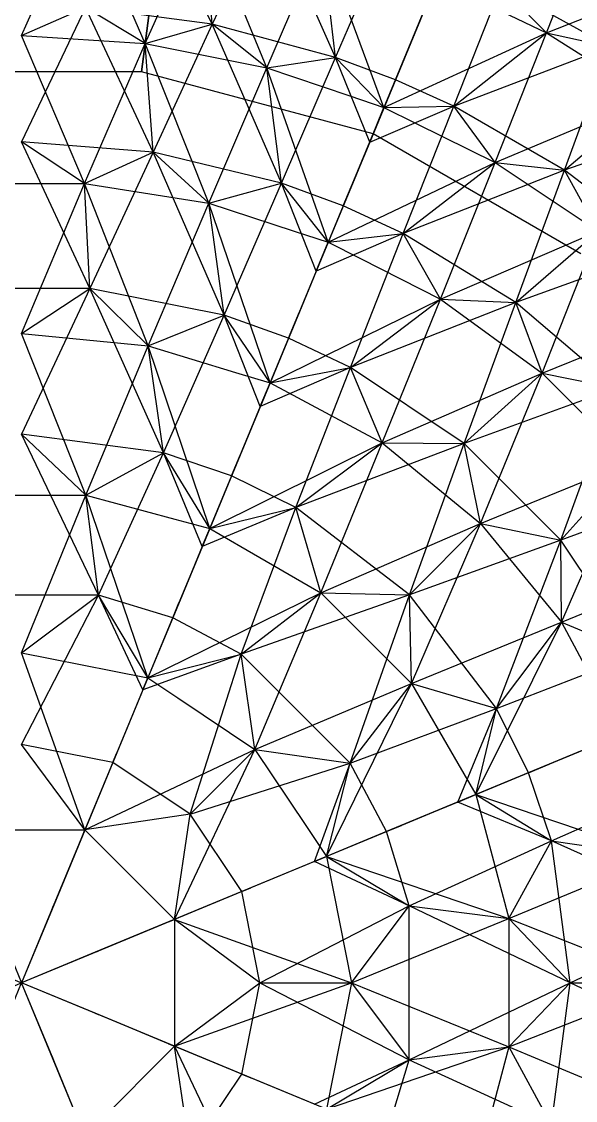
# Model space of a CAD drawing. Header units: millimetres. Extents: x -90 to 90, y -106 to 105.
# Drawn here: x 0 to 15.38, y -3.26 to 26.68 of the extents above; entities that cross this region are included whole.
import ezdxf

# ---------------------------------------------------------------- set-up
doc = ezdxf.new("R2010")
doc.units = ezdxf.units.MM
doc.header["$MEASUREMENT"] = 0
for name, color, linetype, true_color in [('1-QD_FG1-O114x6', 154, 'Continuous', 0x155aa6), ('1-QD_FG2-O140x6', 140, 'Continuous', 0x00b5ff), ('1-QD_FG3-O168x6', 254, 'Continuous', 0xbfbfff), ('1-QD_XG1-O168x6', 30, 'Continuous', 0xff7f00), ('1-QD_XG2-O180x8', 86, 'Continuous', 0x146d00), ('1-QD_XG3-O203x8', 12, 'Continuous', 0xbf0000), ('1-TG_XG-O299x8', 12, 'Continuous', 0xb80000)]:
    doc.layers.add(name, color=color, linetype=linetype, true_color=true_color)

msp = doc.modelspace()

# ---------------------------------------------------------------- linework, layer by layer
at = {"layer": '1-QD_FG1-O114x6'}
for p, q in [((0, 26.291, 23.664), (1.774, 27.064, 20.765)), ((3.432, 26.066, 23.664), (1.774, 27.064, 20.765)), ((3.432, 26.066, 23.664), (5.291, 26.601, 20.765)), ((6.805, 25.395, 23.664), (5.291, 26.601, 20.765)), ((3.651, 23.05, 23.055), (3.432, 26.066, 23.664)), ((6.805, 25.395, 23.664), (8.718, 25.682, 20.765)), ((10.061, 24.29, 23.664), (8.718, 25.682, 20.765)), ((7.212, 22.195, 23.055), (6.805, 25.395, 23.664)), ((10.061, 24.29, 23.664), (11.996, 24.325, 20.765)), ((13.146, 22.769, 23.664), (11.996, 24.325, 20.765)), ((1.746, 22.179, 25.867), (0, 23.338, 23.055)), ((1.746, 22.179, 25.867), (3.651, 23.05, 23.055)), ((5.194, 21.633, 25.867), (3.651, 23.05, 23.055)), ((10.595, 20.794, 23.055), (13.146, 22.769, 23.664)), ((13.146, 22.769, 23.664), (15.068, 22.551, 20.765)), ((16.005, 20.858, 23.664), (15.068, 22.551, 20.765)), ((1.898, 19.269, 24.993), (1.746, 22.179, 25.867)), ((5.194, 21.633, 25.867), (7.212, 22.195, 23.055)), ((8.514, 20.554, 25.867), (7.212, 22.195, 23.055)), ((5.62, 18.528, 24.993), (5.194, 21.633, 25.867)), ((8.514, 20.554, 25.867), (10.595, 20.794, 23.055)), ((11.625, 18.969, 25.867), (10.595, 20.794, 23.055)), ((13.718, 18.881, 23.055), (16.005, 20.858, 23.664)), ((0, 18.022, 27.694), (1.898, 19.269, 24.993)), ((3.516, 17.676, 27.694), (1.898, 19.269, 24.993)), ((9.127, 17.076, 24.993), (11.625, 18.969, 25.867)), ((11.625, 18.969, 25.867), (13.718, 18.881, 23.055)), ((14.449, 16.917, 25.867), (13.718, 18.881, 23.055)), ((3.516, 17.676, 27.694), (5.62, 18.528, 24.993)), ((6.897, 16.65, 27.694), (5.62, 18.528, 24.993)), ((3.941, 14.708, 26.563), (3.516, 17.676, 27.694)), ((6.897, 16.65, 27.694), (9.127, 17.076, 24.993)), ((10.012, 14.985, 27.694), (9.127, 17.076, 24.993)), ((12.283, 14.967, 24.993), (14.449, 16.917, 25.867)), ((14.449, 16.917, 25.867), (16.502, 16.502, 23.055)), ((1.781, 13.531, 29.132), (0, 15.227, 26.563)), ((7.613, 13.187, 26.563), (10.012, 14.985, 27.694)), ((10.012, 14.985, 27.694), (12.283, 14.967, 24.993)), ((1.781, 13.531, 29.132), (3.941, 14.708, 26.563)), ((5.223, 12.609, 29.132), (3.941, 14.708, 26.563)), ((12.743, 12.743, 27.694), (12.283, 14.967, 24.993)), ((14.967, 12.283, 24.993), (16.917, 14.449, 25.867)), ((2.139, 10.756, 27.751), (1.781, 13.531, 29.132)), ((5.223, 12.609, 29.132), (7.613, 13.187, 26.563)), ((8.308, 10.827, 29.132), (7.613, 13.187, 26.563)), ((10.767, 10.767, 26.563), (12.743, 12.743, 27.694)), ((12.743, 12.743, 27.694), (14.967, 12.283, 24.993)), ((14.985, 10.012, 27.694), (14.967, 12.283, 24.993)), ((6.093, 9.118, 27.751), (8.308, 10.827, 29.132)), ((8.308, 10.827, 29.132), (10.767, 10.767, 26.563)), ((0, 9.161, 30.167), (2.139, 10.756, 27.751)), ((3.506, 8.464, 30.167), (2.139, 10.756, 27.751)), ((10.827, 8.308, 29.132), (10.767, 10.767, 26.563)), ((13.187, 7.613, 26.563), (14.985, 10.012, 27.694)), ((14.985, 10.012, 27.694), (17.076, 9.127, 24.993)), ((3.506, 8.464, 30.167), (6.093, 9.118, 27.751)), ((6.478, 6.478, 30.167), (6.093, 9.118, 27.751)), ((9.118, 6.093, 27.751), (10.827, 8.308, 29.132)), ((10.827, 8.308, 29.132), (13.187, 7.613, 26.563)), ((12.609, 5.223, 29.132), (13.187, 7.613, 26.563)), ((1.76, 4.249, 30.791), (0, 6.616, 28.549)), ((4.678, 4.678, 28.549), (6.478, 6.478, 30.167)), ((6.478, 6.478, 30.167), (9.118, 6.093, 27.751)), ((8.464, 3.506, 30.167), (9.118, 6.093, 27.751)), ((12.609, 5.223, 29.132), (14.708, 3.941, 26.563)), ((4.678, 4.678, 28.549), (1.76, 4.249, 30.791)), ((4.249, 1.76, 30.791), (4.678, 4.678, 28.549)), ((13.531, 1.781, 29.132), (14.708, 3.941, 26.563)), ((14.708, 3.941, 26.563), (17.676, 3.516, 27.694)), ((8.464, 3.506, 30.167), (10.756, 2.139, 27.751)), ((9.161, 0, 30.167), (10.756, 2.139, 27.751)), ((10.756, 2.139, 27.751), (13.531, 1.781, 29.132)), ((6.616, 0, 28.549), (4.249, 1.76, 30.791)), ((13.531, 1.781, 29.132), (15.227, 0, 26.563)), ((4.249, -1.76, 30.791), (6.616, 0, 28.549)), ((6.616, 0, 28.549), (9.161, 0, 30.167)), ((9.161, 0, 30.167), (10.756, -2.139, 27.751)), ((13.531, -1.781, 29.132), (15.227, 0, 26.563)), ((15.227, 0, 26.563), (18.022, 0, 27.694)), ((4.678, -4.678, 28.549), (4.249, -1.76, 30.791)), ((10.756, -2.139, 27.751), (13.531, -1.781, 29.132)), ((13.531, -1.781, 29.132), (14.708, -3.941, 26.563)), ((8.464, -3.506, 30.167), (10.756, -2.139, 27.751))]:
    msp.add_line(p, q, dxfattribs=at)
at = {"layer": '1-QD_FG2-O140x6'}
for p, q in [((5.291, 26.601, 20.765), (5.045, 29.693, 21.104)), ((8.718, 25.682, 20.765), (8.338, 28.941, 21.104)), ((14.569, 26.36, 21.104), (13.313, 27.644, 18.142)), ((11.996, 24.325, 20.765), (14.569, 26.36, 21.104)), ((14.569, 26.36, 21.104), (16.324, 25.98, 18.142)), ((15.068, 22.551, 20.765), (17.429, 24.563, 21.104))]:
    msp.add_line(p, q, dxfattribs=at)
at = {"layer": '1-QD_FG3-O168x6'}
for p, q in [((11.526, 27.826, 21.104), (10.379, 25.057, 20.765)), ((10.805, 26.085, 22.428), (9.665, 23.333, 21.953)), ((10.379, 25.057, 20.765), (10.805, 26.085, 22.428)), ((10.061, 24.29, 23.664), (8.931, 21.561, 23.055)), ((9.665, 23.333, 21.953), (10.061, 24.29, 23.664)), ((9.297, 22.445, 24.811), (8.179, 19.745, 24.069)), ((8.931, 21.561, 23.055), (9.297, 22.445, 24.811)), ((8.514, 20.554, 25.867), (7.409, 17.888, 24.993)), ((8.179, 19.745, 24.069), (8.514, 20.554, 25.867)), ((7.713, 18.621, 26.829), (6.625, 15.994, 25.825)), ((7.409, 17.888, 24.993), (7.713, 18.621, 26.829)), ((6.897, 16.65, 27.694), (5.827, 14.068, 26.563)), ((6.625, 15.994, 25.825), (6.897, 16.65, 27.694)), ((6.066, 14.644, 28.463), (5.017, 12.112, 27.205)), ((5.827, 14.068, 26.563), (6.066, 14.644, 28.463)), ((5.223, 12.609, 29.132), (4.197, 10.132, 27.751)), ((5.017, 12.112, 27.205), (5.223, 12.609, 29.132)), ((4.369, 10.547, 29.7), (3.368, 8.131, 28.2)), ((4.197, 10.132, 27.751), (4.369, 10.547, 29.7)), ((3.506, 8.464, 30.167), (2.532, 6.113, 28.549)), ((3.368, 8.131, 28.2), (3.506, 8.464, 30.167)), ((16.65, 6.897, 27.694), (14.068, 5.827, 26.563)), ((2.636, 6.363, 30.531), (1.691, 4.082, 28.799)), ((2.532, 6.113, 28.549), (2.636, 6.363, 30.531)), ((14.644, 6.066, 28.463), (12.112, 5.017, 27.205)), ((14.068, 5.827, 26.563), (14.644, 6.066, 28.463)), ((12.609, 5.223, 29.132), (10.132, 4.197, 27.751)), ((12.112, 5.017, 27.205), (12.609, 5.223, 29.132)), ((1.76, 4.249, 30.791), (0.846, 2.043, 28.95)), ((1.691, 4.082, 28.799), (1.76, 4.249, 30.791)), ((10.547, 4.369, 29.7), (8.131, 3.368, 28.2)), ((10.132, 4.197, 27.751), (10.547, 4.369, 29.7)), ((8.464, 3.506, 30.167), (6.113, 2.532, 28.549)), ((8.131, 3.368, 28.2), (8.464, 3.506, 30.167)), ((6.363, 2.636, 30.531), (4.082, 1.691, 28.799)), ((6.113, 2.532, 28.549), (6.363, 2.636, 30.531)), ((-0.881, 2.127, 30.948), (0, 0, 29)), ((0.881, 2.127, 30.948), (0, 0, 29)), ((0.846, 2.043, 28.95), (0.881, 2.127, 30.948)), ((4.249, 1.76, 30.791), (2.043, 0.846, 28.95)), ((4.082, 1.691, 28.799), (4.249, 1.76, 30.791)), ((-2.127, 0.881, 30.948), (0, 0, 29)), ((2.127, 0.881, 30.948), (0, 0, 29)), ((2.043, 0.846, 28.95), (2.127, 0.881, 30.948)), ((-2.127, -0.881, 30.948), (0, 0, 29)), ((-0.881, -2.127, 30.948), (0, 0, 29)), ((2.127, -0.881, 30.948), (0, 0, 29)), ((0.881, -2.127, 30.948), (0, 0, 29)), ((2.043, -0.846, 28.95), (2.127, -0.881, 30.948)), ((4.249, -1.76, 30.791), (2.043, -0.846, 28.95)), ((4.082, -1.691, 28.799), (4.249, -1.76, 30.791)), ((6.363, -2.636, 30.531), (4.082, -1.691, 28.799)), ((0.846, -2.043, 28.95), (0.881, -2.127, 30.948)), ((1.76, -4.249, 30.791), (0.846, -2.043, 28.95)), ((6.113, -2.532, 28.549), (6.363, -2.636, 30.531)), ((8.464, -3.506, 30.167), (6.113, -2.532, 28.549))]:
    msp.add_line(p, q, dxfattribs=at)
at = {"layer": '1-QD_XG1-O168x6'}
for p, q in [((0, 26.291, 23.664), (1.689, 30.071, 21.104)), ((3.432, 26.066, 23.664), (1.689, 30.071, 21.104)), ((3.432, 26.066, 23.664), (5.045, 29.693, 21.104)), ((6.805, 25.395, 23.664), (5.045, 29.693, 21.104)), ((6.805, 25.395, 23.664), (8.338, 28.941, 21.104)), ((10.061, 24.29, 23.664), (8.338, 28.941, 21.104)), ((1.774, 27.064, 20.765), (0, 23.338, 23.055)), ((3.651, 23.05, 23.055), (1.774, 27.064, 20.765)), ((5.291, 26.601, 20.765), (3.651, 23.05, 23.055)), ((7.212, 22.195, 23.055), (5.291, 26.601, 20.765)), ((10.061, 24.29, 23.664), (14.569, 26.36, 21.104)), ((13.146, 22.769, 23.664), (14.569, 26.36, 21.104)), ((0, 26.291, 23.664), (3.432, 26.066, 23.664)), ((1.746, 22.179, 25.867), (0, 26.291, 23.664)), ((1.746, 22.179, 25.867), (3.432, 26.066, 23.664)), ((3.432, 26.066, 23.664), (6.805, 25.395, 23.664)), ((5.194, 21.633, 25.867), (3.432, 26.066, 23.664)), ((7.212, 22.195, 23.055), (8.718, 25.682, 20.765)), ((9.665, 23.333, 21.953), (8.718, 25.682, 20.765)), ((5.194, 21.633, 25.867), (6.805, 25.395, 23.664)), ((8.514, 20.554, 25.867), (6.805, 25.395, 23.664)), ((6.805, 25.395, 23.664), (9.114, 24.611, 23.664)), ((9.114, 24.611, 23.664), (10.061, 24.29, 23.664)), ((13.146, 22.769, 23.664), (17.429, 24.563, 21.104)), ((9.665, 23.333, 21.953), (11.996, 24.325, 20.765)), ((10.061, 24.29, 23.664), (10.958, 23.848, 23.664)), ((10.595, 20.794, 23.055), (11.996, 24.325, 20.765)), ((10.958, 23.848, 23.664), (13.146, 22.769, 23.664)), ((3.651, 23.05, 23.055), (0, 23.338, 23.055)), ((1.898, 19.269, 24.993), (0, 23.338, 23.055)), ((3.651, 23.05, 23.055), (1.898, 19.269, 24.993)), ((7.212, 22.195, 23.055), (3.651, 23.05, 23.055)), ((5.62, 18.528, 24.993), (3.651, 23.05, 23.055)), ((8.514, 20.554, 25.867), (13.146, 22.769, 23.664)), ((11.625, 18.969, 25.867), (13.146, 22.769, 23.664)), ((13.146, 22.769, 23.664), (16.005, 20.858, 23.664)), ((15.068, 22.551, 20.765), (10.595, 20.794, 23.055)), ((13.718, 18.881, 23.055), (15.068, 22.551, 20.765)), ((-1.746, 22.179, 25.867), (1.746, 22.179, 25.867)), ((0, 18.022, 27.694), (1.746, 22.179, 25.867)), ((1.746, 22.179, 25.867), (5.194, 21.633, 25.867)), ((3.516, 17.676, 27.694), (1.746, 22.179, 25.867)), ((5.62, 18.528, 24.993), (7.212, 22.195, 23.055)), ((8.931, 21.561, 23.055), (7.212, 22.195, 23.055)), ((8.179, 19.745, 24.069), (7.212, 22.195, 23.055)), ((3.516, 17.676, 27.694), (5.194, 21.633, 25.867)), ((6.897, 16.65, 27.694), (5.194, 21.633, 25.867)), ((5.194, 21.633, 25.867), (7.563, 20.863, 25.867)), ((10.595, 20.794, 23.055), (8.931, 21.561, 23.055)), ((7.563, 20.863, 25.867), (8.514, 20.554, 25.867)), ((10.595, 20.794, 23.055), (8.179, 19.745, 24.069)), ((9.127, 17.076, 24.993), (10.595, 20.794, 23.055)), ((13.718, 18.881, 23.055), (10.595, 20.794, 23.055)), ((11.625, 18.969, 25.867), (16.005, 20.858, 23.664)), ((14.449, 16.917, 25.867), (16.005, 20.858, 23.664)), ((8.514, 20.554, 25.867), (9.405, 20.1, 25.867)), ((17.883, 20.391, 20.765), (13.718, 18.881, 23.055)), ((9.405, 20.1, 25.867), (11.625, 18.969, 25.867)), ((1.898, 19.269, 24.993), (-1.898, 19.269, 24.993)), ((1.898, 19.269, 24.993), (0, 15.227, 26.563)), ((5.62, 18.528, 24.993), (1.898, 19.269, 24.993)), ((3.941, 14.708, 26.563), (1.898, 19.269, 24.993)), ((6.897, 16.65, 27.694), (11.625, 18.969, 25.867)), ((13.718, 18.881, 23.055), (9.127, 17.076, 24.993)), ((10.012, 14.985, 27.694), (11.625, 18.969, 25.867)), ((11.625, 18.969, 25.867), (14.449, 16.917, 25.867)), ((12.283, 14.967, 24.993), (13.718, 18.881, 23.055)), ((16.502, 16.502, 23.055), (13.718, 18.881, 23.055)), ((14.449, 16.917, 25.867), (18.591, 18.591, 23.664)), ((3.941, 14.708, 26.563), (5.62, 18.528, 24.993)), ((7.409, 17.888, 24.993), (5.62, 18.528, 24.993)), ((6.625, 15.994, 25.825), (5.62, 18.528, 24.993)), ((0, 18.022, 27.694), (3.516, 17.676, 27.694)), ((1.781, 13.531, 29.132), (0, 18.022, 27.694)), ((1.781, 13.531, 29.132), (3.516, 17.676, 27.694)), ((5.223, 12.609, 29.132), (3.516, 17.676, 27.694)), ((3.516, 17.676, 27.694), (5.94, 16.94, 27.694)), ((9.127, 17.076, 24.993), (7.409, 17.888, 24.993)), ((9.127, 17.076, 24.993), (6.625, 15.994, 25.825)), ((7.613, 13.187, 26.563), (9.127, 17.076, 24.993)), ((12.283, 14.967, 24.993), (9.127, 17.076, 24.993)), ((5.94, 16.94, 27.694), (6.897, 16.65, 27.694)), ((10.012, 14.985, 27.694), (14.449, 16.917, 25.867)), ((12.743, 12.743, 27.694), (14.449, 16.917, 25.867)), ((14.449, 16.917, 25.867), (16.917, 14.449, 25.867)), ((6.897, 16.65, 27.694), (7.779, 16.179, 27.694)), ((16.502, 16.502, 23.055), (12.283, 14.967, 24.993)), ((14.967, 12.283, 24.993), (16.502, 16.502, 23.055)), ((7.779, 16.179, 27.694), (10.012, 14.985, 27.694)), ((3.941, 14.708, 26.563), (0, 15.227, 26.563)), ((2.139, 10.756, 27.751), (0, 15.227, 26.563)), ((5.223, 12.609, 29.132), (10.012, 14.985, 27.694)), ((8.308, 10.827, 29.132), (10.012, 14.985, 27.694)), ((10.012, 14.985, 27.694), (12.743, 12.743, 27.694)), ((2.139, 10.756, 27.751), (3.941, 14.708, 26.563)), ((5.827, 14.068, 26.563), (3.941, 14.708, 26.563)), ((5.017, 12.112, 27.205), (3.941, 14.708, 26.563)), ((12.283, 14.967, 24.993), (7.613, 13.187, 26.563)), ((10.767, 10.767, 26.563), (12.283, 14.967, 24.993)), ((14.967, 12.283, 24.993), (12.283, 14.967, 24.993)), ((12.743, 12.743, 27.694), (16.917, 14.449, 25.867)), ((14.985, 10.012, 27.694), (16.917, 14.449, 25.867)), ((7.613, 13.187, 26.563), (5.827, 14.068, 26.563)), ((-1.781, 13.531, 29.132), (1.781, 13.531, 29.132)), ((0, 9.161, 30.167), (1.781, 13.531, 29.132)), ((3.506, 8.464, 30.167), (1.781, 13.531, 29.132)), ((1.781, 13.531, 29.132), (4.257, 12.868, 29.132)), ((18.881, 13.718, 23.055), (14.967, 12.283, 24.993)), ((7.613, 13.187, 26.563), (5.017, 12.112, 27.205)), ((6.093, 9.118, 27.751), (7.613, 13.187, 26.563)), ((10.767, 10.767, 26.563), (7.613, 13.187, 26.563)), ((4.257, 12.868, 29.132), (5.223, 12.609, 29.132)), ((5.223, 12.609, 29.132), (6.089, 12.109, 29.132)), ((8.308, 10.827, 29.132), (12.743, 12.743, 27.694)), ((10.827, 8.308, 29.132), (12.743, 12.743, 27.694)), ((12.743, 12.743, 27.694), (14.985, 10.012, 27.694)), ((14.967, 12.283, 24.993), (10.767, 10.767, 26.563)), ((13.187, 7.613, 26.563), (14.967, 12.283, 24.993)), ((17.076, 9.127, 24.993), (14.967, 12.283, 24.993)), ((6.089, 12.109, 29.132), (8.308, 10.827, 29.132)), ((14.985, 10.012, 27.694), (18.969, 11.625, 25.867)), ((3.506, 8.464, 30.167), (8.308, 10.827, 29.132)), ((6.478, 6.478, 30.167), (8.308, 10.827, 29.132)), ((8.308, 10.827, 29.132), (10.827, 8.308, 29.132)), ((2.139, 10.756, 27.751), (-2.139, 10.756, 27.751)), ((0, 6.616, 28.549), (2.139, 10.756, 27.751)), ((4.197, 10.132, 27.751), (2.139, 10.756, 27.751)), ((3.368, 8.131, 28.2), (2.139, 10.756, 27.751)), ((10.767, 10.767, 26.563), (6.093, 9.118, 27.751)), ((9.118, 6.093, 27.751), (10.767, 10.767, 26.563)), ((13.187, 7.613, 26.563), (10.767, 10.767, 26.563)), ((6.093, 9.118, 27.751), (4.197, 10.132, 27.751)), ((10.827, 8.308, 29.132), (14.985, 10.012, 27.694)), ((12.609, 5.223, 29.132), (14.985, 10.012, 27.694)), ((14.985, 10.012, 27.694), (16.179, 7.779, 27.694)), ((1.76, 4.249, 30.791), (0, 9.161, 30.167)), ((0, 9.161, 30.167), (2.525, 8.659, 30.167)), ((6.093, 9.118, 27.751), (3.368, 8.131, 28.2)), ((4.678, 4.678, 28.549), (6.093, 9.118, 27.751)), ((9.118, 6.093, 27.751), (6.093, 9.118, 27.751)), ((13.187, 7.613, 26.563), (17.076, 9.127, 24.993)), ((2.525, 8.659, 30.167), (3.506, 8.464, 30.167)), ((3.506, 8.464, 30.167), (4.337, 7.908, 30.167)), ((6.478, 6.478, 30.167), (10.827, 8.308, 29.132)), ((8.464, 3.506, 30.167), (10.827, 8.308, 29.132)), ((10.827, 8.308, 29.132), (12.109, 6.089, 29.132)), ((4.337, 7.908, 30.167), (6.478, 6.478, 30.167)), ((9.118, 6.093, 27.751), (13.187, 7.613, 26.563)), ((12.112, 5.017, 27.205), (13.187, 7.613, 26.563)), ((14.068, 5.827, 26.563), (13.187, 7.613, 26.563)), ((2.532, 6.113, 28.549), (0, 6.616, 28.549)), ((1.76, 4.249, 30.791), (6.478, 6.478, 30.167)), ((4.249, 1.76, 30.791), (6.478, 6.478, 30.167)), ((6.478, 6.478, 30.167), (7.908, 4.337, 30.167)), ((4.678, 4.678, 28.549), (2.532, 6.113, 28.549)), ((4.678, 4.678, 28.549), (9.118, 6.093, 27.751)), ((8.131, 3.368, 28.2), (9.118, 6.093, 27.751)), ((10.132, 4.197, 27.751), (9.118, 6.093, 27.751)), ((12.109, 6.089, 29.132), (12.609, 5.223, 29.132)), ((14.708, 3.941, 26.563), (14.068, 5.827, 26.563)), ((14.708, 3.941, 26.563), (18.528, 5.62, 24.993)), ((12.609, 5.223, 29.132), (17.676, 3.516, 27.694)), ((12.609, 5.223, 29.132), (12.868, 4.257, 29.132)), ((14.708, 3.941, 26.563), (12.112, 5.017, 27.205)), ((6.113, 2.532, 28.549), (4.678, 4.678, 28.549)), ((-1.76, 4.249, 30.791), (1.76, 4.249, 30.791)), ((1.76, 4.249, 30.791), (4.249, 1.76, 30.791)), ((7.908, 4.337, 30.167), (8.464, 3.506, 30.167)), ((10.756, 2.139, 27.751), (10.132, 4.197, 27.751)), ((12.868, 4.257, 29.132), (13.531, 1.781, 29.132)), ((10.756, 2.139, 27.751), (14.708, 3.941, 26.563)), ((15.227, 0, 26.563), (14.708, 3.941, 26.563)), ((19.269, 1.898, 24.993), (14.708, 3.941, 26.563)), ((10.756, 2.139, 27.751), (8.131, 3.368, 28.2)), ((8.464, 3.506, 30.167), (13.531, 1.781, 29.132)), ((8.464, 3.506, 30.167), (8.659, 2.525, 30.167)), ((13.531, 1.781, 29.132), (17.676, 3.516, 27.694)), ((6.616, 0, 28.549), (6.113, 2.532, 28.549)), ((8.659, 2.525, 30.167), (9.161, 0, 30.167)), ((6.616, 0, 28.549), (10.756, 2.139, 27.751)), ((10.756, -2.139, 27.751), (10.756, 2.139, 27.751)), ((15.227, 0, 26.563), (10.756, 2.139, 27.751)), ((15.227, 0, 26.563), (19.269, 1.898, 24.993)), ((4.249, 1.76, 30.791), (4.249, -1.76, 30.791)), ((4.249, 1.76, 30.791), (9.161, 0, 30.167)), ((9.161, 0, 30.167), (13.531, 1.781, 29.132)), ((13.531, 1.781, 29.132), (13.531, -1.781, 29.132)), ((13.531, 1.781, 29.132), (18.022, 0, 27.694)), ((4.249, -1.76, 30.791), (9.161, 0, 30.167)), ((6.113, -2.532, 28.549), (6.616, 0, 28.549)), ((6.616, 0, 28.549), (10.756, -2.139, 27.751)), ((9.161, 0, 30.167), (8.659, -2.525, 30.167)), ((9.161, 0, 30.167), (13.531, -1.781, 29.132)), ((10.756, -2.139, 27.751), (15.227, 0, 26.563)), ((13.531, -1.781, 29.132), (18.022, 0, 27.694)), ((14.708, -3.941, 26.563), (15.227, 0, 26.563)), ((19.269, -1.898, 24.993), (15.227, 0, 26.563)), ((4.249, -1.76, 30.791), (1.76, -4.249, 30.791)), ((4.249, -1.76, 30.791), (6.478, -6.478, 30.167)), ((8.464, -3.506, 30.167), (13.531, -1.781, 29.132)), ((13.531, -1.781, 29.132), (12.868, -4.257, 29.132)), ((13.531, -1.781, 29.132), (17.676, -3.516, 27.694)), ((8.131, -3.368, 28.2), (10.756, -2.139, 27.751)), ((10.132, -4.197, 27.751), (10.756, -2.139, 27.751)), ((10.756, -2.139, 27.751), (14.708, -3.941, 26.563)), ((4.678, -4.678, 28.549), (6.113, -2.532, 28.549)), ((8.659, -2.525, 30.167), (8.464, -3.506, 30.167))]:
    msp.add_line(p, q, dxfattribs=at)
at = {"layer": '1-QD_XG2-O180x8'}
for p, q in [((5.291, 26.601, 20.765), (3.435, 30.49, 18.142)), ((6.828, 29.913, 18.142), (5.291, 26.601, 20.765)), ((8.718, 25.682, 20.765), (6.828, 29.913, 18.142)), ((14.569, 26.36, 21.104), (15.885, 29.719, 18.208)), ((8.718, 25.682, 20.765), (10.134, 28.961, 18.142)), ((14.569, 26.36, 21.104), (18.721, 28.019, 18.208)), ((11.996, 24.325, 20.765), (13.313, 27.644, 18.142)), ((16.324, 25.98, 18.142), (13.313, 27.644, 18.142)), ((12.427, 27.392, 21.104), (14.569, 26.36, 21.104)), ((5.291, 26.601, 20.765), (1.774, 27.064, 20.765)), ((8.718, 25.682, 20.765), (5.291, 26.601, 20.765)), ((14.569, 26.36, 21.104), (17.429, 24.563, 21.104)), ((11.996, 24.325, 20.765), (16.324, 25.98, 18.142)), ((15.068, 22.551, 20.765), (16.324, 25.98, 18.142)), ((10.379, 25.057, 20.765), (8.718, 25.682, 20.765)), ((11.996, 24.325, 20.765), (10.379, 25.057, 20.765)), ((15.068, 22.551, 20.765), (11.996, 24.325, 20.765)), ((19.13, 23.989, 18.142), (15.068, 22.551, 20.765)), ((17.883, 20.391, 20.765), (15.068, 22.551, 20.765))]:
    msp.add_line(p, q, dxfattribs=at)
at = {"layer": '1-QD_XG3-O203x8'}
for p, q in [((11.526, 27.826, 21.104), (10.805, 26.085, 22.428)), ((11.072, 26.73, 19.494), (10.379, 25.057, 20.765)), ((10.805, 26.085, 22.428), (10.061, 24.29, 23.664)), ((10.379, 25.057, 20.765), (9.665, 23.333, 21.953)), ((10.061, 24.29, 23.664), (9.297, 22.445, 24.811)), ((9.665, 23.333, 21.953), (8.931, 21.561, 23.055)), ((9.297, 22.445, 24.811), (8.514, 20.554, 25.867)), ((8.931, 21.561, 23.055), (8.179, 19.745, 24.069)), ((8.514, 20.554, 25.867), (7.713, 18.621, 26.829)), ((8.179, 19.745, 24.069), (7.409, 17.888, 24.993)), ((7.713, 18.621, 26.829), (6.897, 16.65, 27.694)), ((7.409, 17.888, 24.993), (6.625, 15.994, 25.825)), ((6.897, 16.65, 27.694), (6.066, 14.644, 28.463)), ((6.625, 15.994, 25.825), (5.827, 14.068, 26.563)), ((6.066, 14.644, 28.463), (5.223, 12.609, 29.132)), ((5.827, 14.068, 26.563), (5.017, 12.112, 27.205)), ((5.223, 12.609, 29.132), (4.369, 10.547, 29.7)), ((5.017, 12.112, 27.205), (4.197, 10.132, 27.751)), ((4.369, 10.547, 29.7), (3.506, 8.464, 30.167)), ((4.197, 10.132, 27.751), (3.368, 8.131, 28.2)), ((3.506, 8.464, 30.167), (2.636, 6.363, 30.531)), ((3.368, 8.131, 28.2), (2.532, 6.113, 28.549)), ((16.65, 6.897, 27.694), (14.644, 6.066, 28.463)), ((15.994, 6.625, 25.825), (14.068, 5.827, 26.563)), ((2.636, 6.363, 30.531), (1.76, 4.249, 30.791)), ((2.532, 6.113, 28.549), (1.691, 4.082, 28.799)), ((14.644, 6.066, 28.463), (12.609, 5.223, 29.132)), ((14.068, 5.827, 26.563), (12.112, 5.017, 27.205)), ((12.609, 5.223, 29.132), (10.547, 4.369, 29.7)), ((12.112, 5.017, 27.205), (10.132, 4.197, 27.751)), ((1.76, 4.249, 30.791), (0.881, 2.127, 30.948)), ((10.132, 4.197, 27.751), (8.131, 3.368, 28.2)), ((10.547, 4.369, 29.7), (8.464, 3.506, 30.167)), ((1.691, 4.082, 28.799), (0.846, 2.043, 28.95)), ((8.131, 3.368, 28.2), (6.113, 2.532, 28.549)), ((8.464, 3.506, 30.167), (6.363, 2.636, 30.531)), ((6.113, 2.532, 28.549), (4.082, 1.691, 28.799)), ((6.363, 2.636, 30.531), (4.249, 1.76, 30.791)), ((-0.881, 2.127, 30.948), (0, 0, 31)), ((0.881, 2.127, 30.948), (0, 0, 31)), ((-0.846, 2.043, 28.95), (0, 0, 29)), ((0.846, 2.043, 28.95), (0, 0, 29)), ((4.082, 1.691, 28.799), (2.043, 0.846, 28.95)), ((4.249, 1.76, 30.791), (2.127, 0.881, 30.948)), ((-2.127, 0.881, 30.948), (0, 0, 31)), ((-2.043, 0.846, 28.95), (0, 0, 29)), ((2.127, 0.881, 30.948), (0, 0, 31)), ((2.043, 0.846, 28.95), (0, 0, 29)), ((-2.127, -0.881, 30.948), (0, 0, 31)), ((-2.043, -0.846, 28.95), (0, 0, 29)), ((-0.881, -2.127, 30.948), (0, 0, 31)), ((-0.846, -2.043, 28.95), (0, 0, 29)), ((2.043, -0.846, 28.95), (0, 0, 29)), ((2.127, -0.881, 30.948), (0, 0, 31)), ((0.846, -2.043, 28.95), (0, 0, 29)), ((0.881, -2.127, 30.948), (0, 0, 31)), ((4.082, -1.691, 28.799), (2.043, -0.846, 28.95)), ((4.249, -1.76, 30.791), (2.127, -0.881, 30.948)), ((6.113, -2.532, 28.549), (4.082, -1.691, 28.799)), ((6.363, -2.636, 30.531), (4.249, -1.76, 30.791)), ((1.691, -4.082, 28.799), (0.846, -2.043, 28.95)), ((1.76, -4.249, 30.791), (0.881, -2.127, 30.948)), ((8.131, -3.368, 28.2), (6.113, -2.532, 28.549)), ((8.464, -3.506, 30.167), (6.363, -2.636, 30.531))]:
    msp.add_line(p, q, dxfattribs=at)
at = {"layer": '1-TG_XG-O299x8'}
for p, q in [((3.328, 25.282, 45.218), (4.012, 30.472, 45.218)), ((4.012, 30.472, 42.118), (3.328, 25.282, 45.218)), ((9.758, 23.559, 45.218), (12.475, 30.118, 45.218)), ((12.475, 30.118, 42.118), (9.758, 23.559, 45.218)), ((3.328, 25.282, 45.218), (-3.328, 25.282, 45.218)), ((9.758, 23.559, 45.218), (3.328, 25.282, 45.218)), ((15.523, 20.231, 45.218), (9.758, 23.559, 45.218))]:
    msp.add_line(p, q, dxfattribs=at)

doc.saveas('drawing.dxf')
